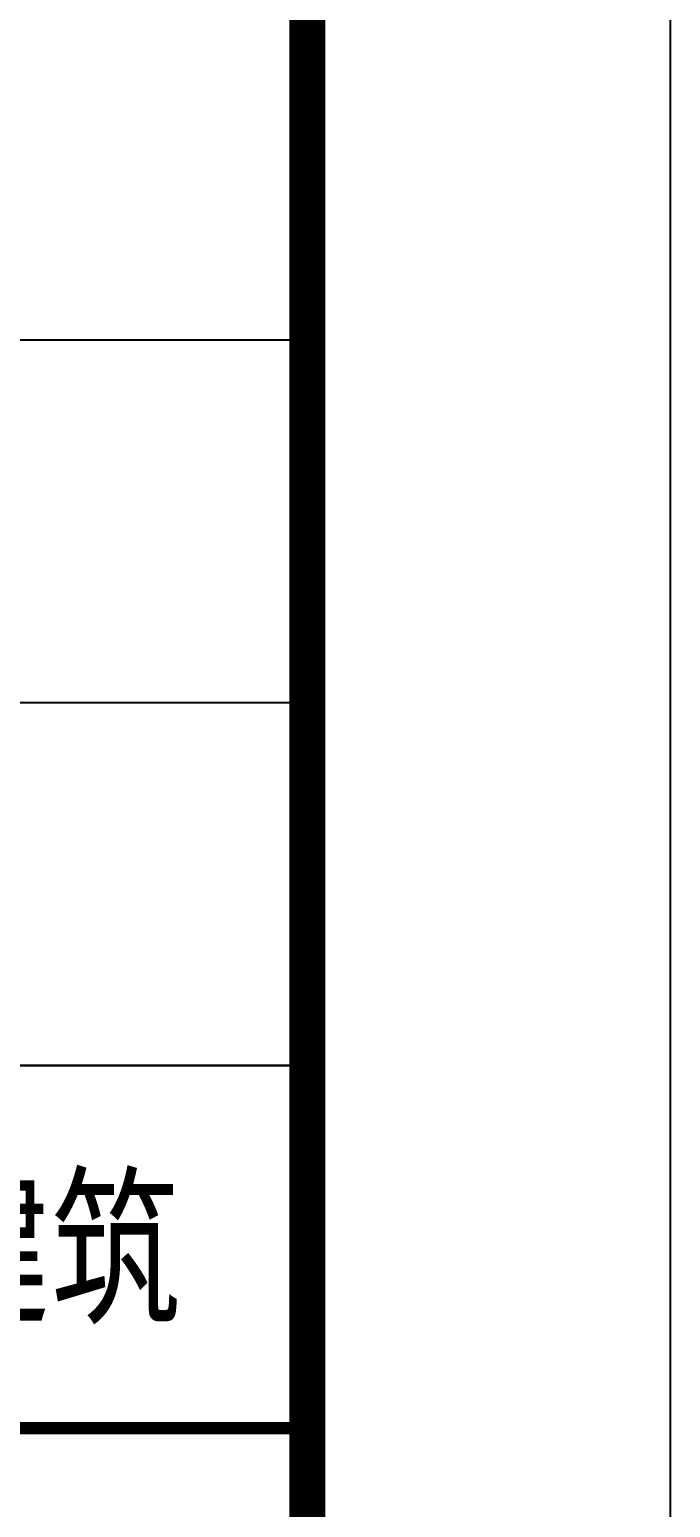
# Model space of a CAD drawing. Extents: x 28773 to 175644, y 7355 to 486294.
# Drawn here: x 152879 to 154644, y 199133 to 203207 of the extents above; entities that cross this region are included whole.
import ezdxf

# ---------------------------------------------------------------- set-up
doc = ezdxf.new("R2010")
doc.units = 0
doc.header["$LTSCALE"] = 1000
doc.header["$MEASUREMENT"] = 0
doc.layers.add('PUB_TITLE', color=7, linetype='Continuous')
doc.layers.add('TWT_TITLE', color=7, linetype='Continuous')
doc.styles.add('-宋体', font='', dxfattribs={"width": 0.8})
doc.styles.get('-宋体').set_extended_font_data('SimSun')

msp = doc.modelspace()

# ---------------------------------------------------------------- linework, layer by layer
for p, q in [((145644.1, 202351.4), (153644.1, 202351.4)), ((145644.1, 201351.4), (153644.1, 201351.4)), ((145644.1, 200351.4), (153644.1, 200351.4)), ((153644.1, 200351.4), (151044.1, 200351.4))]:
    msp.add_line(p, q)
at = {"const_width": 34}
msp.add_lwpolyline([(145644.1, 199351.4), (153644.1, 199351.4)], dxfattribs=at)
at = {"layer": 'PUB_TITLE', "const_width": 100}
msp.add_lwpolyline([(145644.1, 245751), (153644.1, 245751), (153644.1, 188351.4), (145644.1, 188351.4)], close=True, dxfattribs=at)
at = {"layer": 'TWT_TITLE'}
msp.add_lwpolyline([(70544.1, 187351), (154644.1, 187351), (154644.1, 246751), (70544.1, 246751)], close=True, dxfattribs=at)
at = {"layer": 'TWT_TITLE', "const_width": 100}
msp.add_lwpolyline([(73044.1, 188351), (153644.1, 188351), (153644.1, 245751), (73044.1, 245751)], close=True, dxfattribs=at)

# ---------------------------------------------------------------- texts
at = {"style": '-宋体', "width": 0.75}
msp.add_text('建筑', height=350, dxfattribs=at).set_placement((152578.5, 199674.4))

doc.saveas('drawing.dxf')
